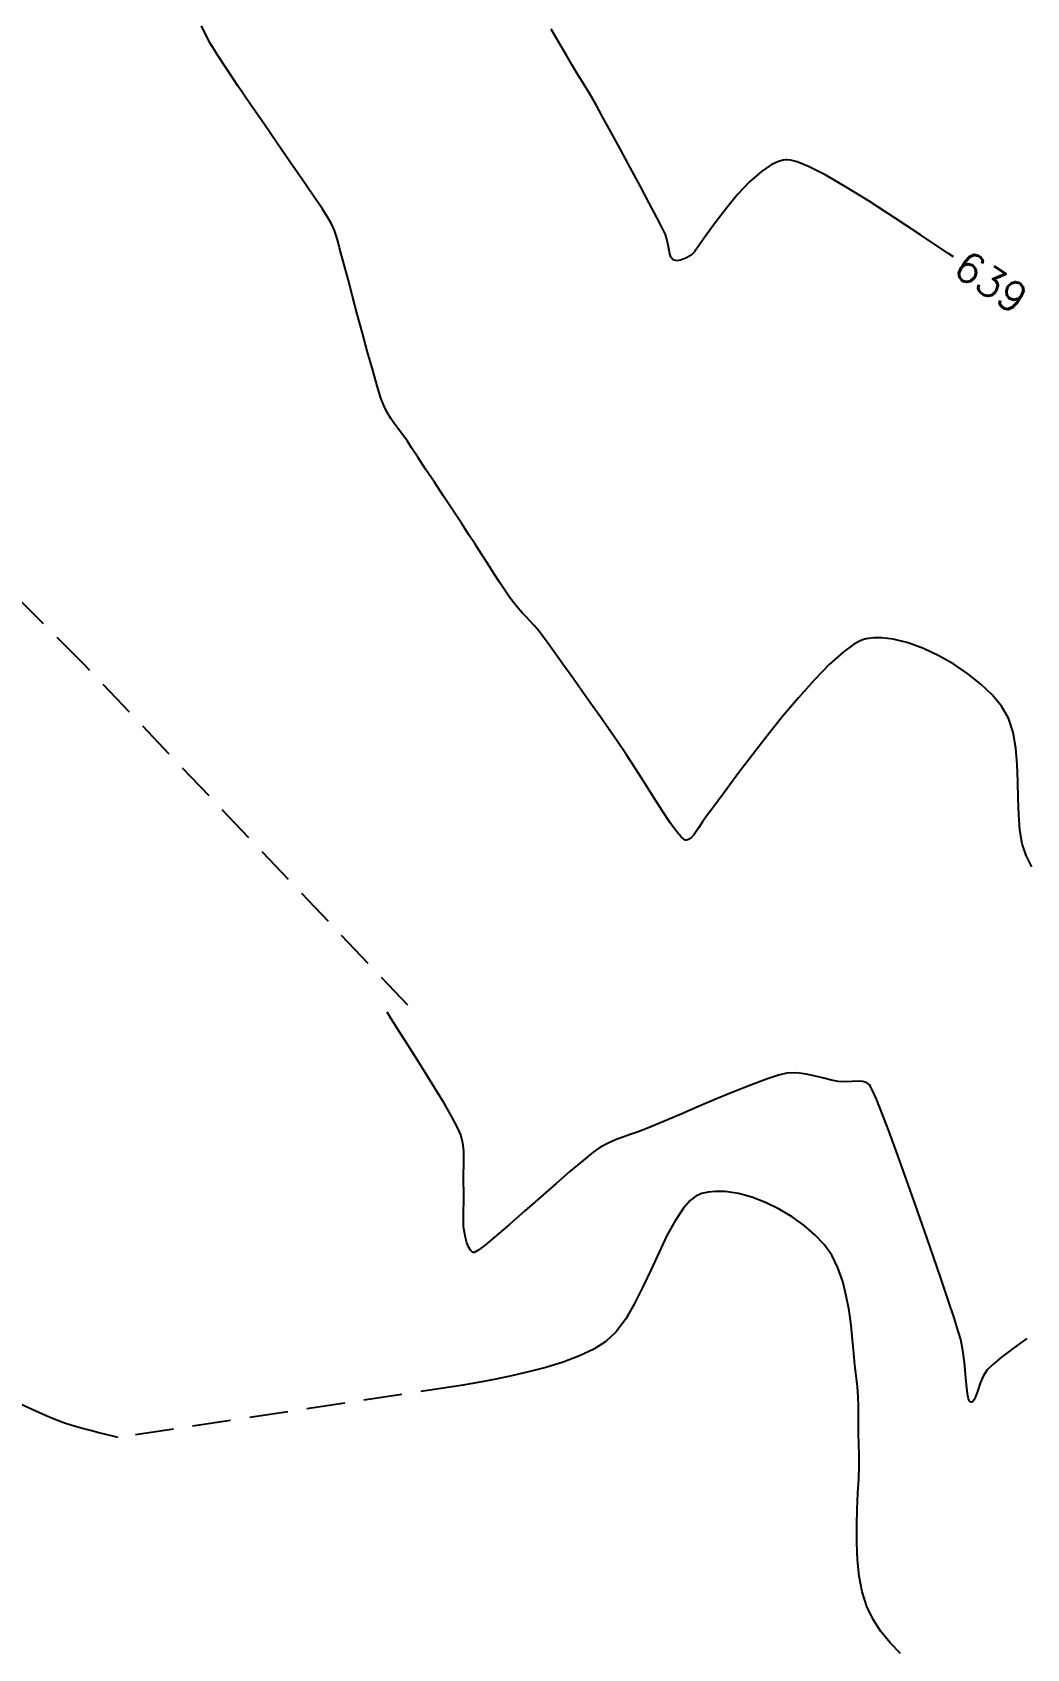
# Model space of a CAD drawing. Header units: feet. Extents: x 26064 to 27719, y 16802 to 28989.
# Drawn here: x 26744.6 to 26825.4, y 16977 to 17108.3 of the extents above; entities that cross this region are included whole.
import ezdxf

# ---------------------------------------------------------------- set-up
doc = ezdxf.new("R2010")
doc.units = ezdxf.units.FT
doc.header["$LTSCALE"] = 50
doc.header["$MEASUREMENT"] = 0
doc.linetypes.add('HIDDEN', pattern=[0.375, 0.25, -0.125])
doc.linetypes.add('HIDN25', pattern=[0.0938, 0.0625, -0.0313])
doc.layers.add('CONT-MJR', color=160, linetype='HIDDEN')
doc.layers.add('CONT-MNR', color=55, linetype='HIDN25')
doc.styles.add('l60', font='simplex', dxfattribs={"height": 2.4})

msp = doc.modelspace()

# ---------------------------------------------------------------- linework, layer by layer
at = {"layer": 'CONT-MJR', "color": 7}
for p, q in [((26758.71354, 17107.98988, 640), (26758.35993, 17108.78036, 640)), ((26759.05517, 17107.36814, 640), (26758.71354, 17107.98988, 640)), ((26759.63136, 17106.44041, 640), (26759.05517, 17107.36814, 640)), ((26760.39828, 17105.26494, 640), (26759.63136, 17106.44041, 640)), ((26761.3121, 17103.89998, 640), (26760.39828, 17105.26494, 640)), ((26762.32897, 17102.40378, 640), (26761.3121, 17103.89998, 640)), ((26763.40506, 17100.83459, 640), (26762.32897, 17102.40378, 640)), ((26764.49654, 17099.25067, 640), (26763.40506, 17100.83459, 640)), ((26765.55956, 17097.71027, 640), (26764.49654, 17099.25067, 640)), ((26766.55028, 17096.27165, 640), (26765.55956, 17097.71027, 640)), ((26767.42488, 17094.99304, 640), (26766.55028, 17096.27165, 640)), ((26768.13952, 17093.93271, 640), (26767.42488, 17094.99304, 640)), ((26768.65035, 17093.14891, 640), (26768.13952, 17093.93271, 640)), ((26768.91354, 17092.69988, 640), (26768.65035, 17093.14891, 640)), ((26769.14587, 17092.16483, 640), (26768.91354, 17092.69988, 640)), ((26769.31747, 17091.67768, 640), (26769.14587, 17092.16483, 640)), ((26769.45118, 17091.21103, 640), (26769.31747, 17091.67768, 640)), ((26769.56986, 17090.73745, 640), (26769.45118, 17091.21103, 640)), ((26769.69637, 17090.22954, 640), (26769.56986, 17090.73745, 640)), ((26769.85354, 17089.65988, 640), (26769.69637, 17090.22954, 640)), ((26770.01803, 17089.06951, 640), (26769.85354, 17089.65988, 640)), ((26770.28012, 17088.094, 640), (26770.01803, 17089.06951, 640)), ((26770.617, 17086.82941, 640), (26770.28012, 17088.094, 640)), ((26771.00588, 17085.37175, 640), (26770.617, 17086.82941, 640)), ((26771.42393, 17083.81709, 640), (26771.00588, 17085.37175, 640)), ((26771.84835, 17082.26145, 640), (26771.42393, 17083.81709, 640)), ((26772.25633, 17080.80087, 640), (26771.84835, 17082.26145, 640)), ((26772.62506, 17079.53139, 640), (26772.25633, 17080.80087, 640)), ((26772.93174, 17078.54905, 640), (26772.62506, 17079.53139, 640)), ((26773.15354, 17077.94988, 640), (26772.93174, 17078.54905, 640)), ((26773.44132, 17077.38042, 640), (26773.15354, 17077.94988, 640)), ((26773.73539, 17076.89752, 640), (26773.44132, 17077.38042, 640)), ((26774.04071, 17076.46161, 640), (26773.73539, 17076.89752, 640)), ((26774.36221, 17076.03308, 640), (26774.04071, 17076.46161, 640)), ((26774.70484, 17075.57237, 640), (26774.36221, 17076.03308, 640)), ((26775.07354, 17075.03988, 640), (26774.70484, 17075.57237, 640)), ((26775.42267, 17074.51008, 640), (26775.07354, 17075.03988, 640)), ((26775.93186, 17073.73714, 640), (26775.42267, 17074.51008, 640)), ((26776.56059, 17072.78261, 640), (26775.93186, 17073.73714, 640)), ((26777.26831, 17071.70808, 640), (26776.56059, 17072.78261, 640)), ((26778.01451, 17070.57509, 640), (26777.26831, 17071.70808, 640)), ((26778.75866, 17069.44521, 640), (26778.01451, 17070.57509, 640)), ((26779.46024, 17068.38001, 640), (26778.75866, 17069.44521, 640)), ((26780.07871, 17067.44105, 640), (26779.46024, 17068.38001, 640)), ((26780.57354, 17066.68988, 640), (26780.07871, 17067.44105, 640)), ((26781.10541, 17065.87426, 640), (26780.57354, 17066.68988, 640)), ((26781.61875, 17065.07565, 640), (26781.10541, 17065.87426, 640)), ((26782.10831, 17064.31038, 640), (26781.61875, 17065.07565, 640)), ((26782.56884, 17063.59482, 640), (26782.10831, 17064.31038, 640)), ((26782.99506, 17062.94531, 640), (26782.56884, 17063.59482, 640)), ((26783.38171, 17062.37822, 640), (26782.99506, 17062.94531, 640)), ((26783.72354, 17061.90988, 640), (26783.38171, 17062.37822, 640)), ((26784.07853, 17061.47211, 640), (26783.72354, 17061.90988, 640)), ((26784.41047, 17061.10156, 640), (26784.07853, 17061.47211, 640)), ((26784.73165, 17060.76516, 640), (26784.41047, 17061.10156, 640)), ((26785.05436, 17060.42981, 640), (26784.73165, 17060.76516, 640)), ((26785.3909, 17060.06241, 640), (26785.05436, 17060.42981, 640)), ((26785.75354, 17059.62988, 640), (26785.3909, 17060.06241, 640)), ((26786.05927, 17059.2298, 640), (26785.75354, 17059.62988, 640)), ((26786.50443, 17058.62453, 640), (26786.05927, 17059.2298, 640)), ((26787.06458, 17057.84952, 640), (26786.50443, 17058.62453, 640)), ((26787.7153, 17056.94023, 640), (26787.06458, 17057.84952, 640)), ((26810.49479, 17057.91816, 640), (26809.35463, 17056.89485, 640)), ((26811.31905, 17058.52201, 640), (26810.49479, 17057.91816, 640)), ((26811.87326, 17058.82723, 640), (26811.31905, 17058.52201, 640)), ((26812.20772, 17058.95239, 640), (26811.87326, 17058.82723, 640)), ((26812.36354, 17058.98988, 640), (26812.20772, 17058.95239, 640)), ((26812.56354, 17059.02299, 640), (26812.36354, 17058.98988, 640)), ((26812.97824, 17059.06328, 640), (26812.56354, 17059.02299, 640)), ((26813.63308, 17059.0616, 640), (26812.97824, 17059.06328, 640)), ((26814.55648, 17058.95103, 640), (26813.63308, 17059.0616, 640)), ((26815.76805, 17058.655, 640), (26814.55648, 17058.95103, 640)), ((26817.01288, 17058.2047, 640), (26815.76805, 17058.655, 640)), ((26818.25833, 17057.62277, 640), (26817.01288, 17058.2047, 640)), ((26788.43216, 17055.93211, 640), (26787.7153, 17056.94023, 640)), ((26809.35463, 17056.89485, 640), (26808.12779, 17055.63537, 640)), ((26819.47181, 17056.9318, 640), (26818.25833, 17057.62277, 640)), ((26820.62068, 17056.15441, 640), (26819.47181, 17056.9318, 640)), ((26789.19073, 17054.86061, 640), (26788.43216, 17055.93211, 640)), ((26808.12779, 17055.63537, 640), (26806.85212, 17054.2063, 640)), ((26821.67234, 17055.31322, 640), (26820.62068, 17056.15441, 640)), ((26822.59416, 17054.43084, 640), (26821.67234, 17055.31322, 640)), ((26789.96658, 17053.76118, 640), (26789.19073, 17054.86061, 640)), ((26806.85212, 17054.2063, 640), (26805.5655, 17052.67424, 640)), ((26823.35354, 17053.52988, 640), (26822.59416, 17054.43084, 640)), ((26790.73529, 17052.66929, 640), (26789.96658, 17053.76118, 640)), ((26791.47242, 17051.62037, 640), (26790.73529, 17052.66929, 640)), ((26805.5655, 17052.67424, 640), (26804.30579, 17051.10579, 640)), ((26823.91397, 17052.53565, 640), (26823.35354, 17053.52988, 640)), ((26792.15354, 17050.64988, 640), (26791.47242, 17051.62037, 640)), ((26824.2874, 17051.38525, 640), (26823.91397, 17052.53565, 640)), ((26824.51393, 17050.11902, 640), (26824.2874, 17051.38525, 640)), ((26792.88792, 17049.56917, 640), (26792.15354, 17050.64988, 640)), ((26804.30579, 17051.10579, 640), (26803.11087, 17049.56753, 640)), ((26824.63364, 17048.77728, 640), (26824.51393, 17050.11902, 640)), ((26793.64323, 17048.40712, 640), (26792.88792, 17049.56917, 640)), ((26803.11087, 17049.56753, 640), (26802.01861, 17048.12606, 640)), ((26824.68661, 17047.40038, 640), (26824.63364, 17048.77728, 640)), ((26794.39765, 17047.21903, 640), (26793.64323, 17048.40712, 640)), ((26802.01861, 17048.12606, 640), (26801.06688, 17046.84797, 640)), ((26824.71294, 17046.02863, 640), (26824.68661, 17047.40038, 640)), ((26795.12936, 17046.06018, 640), (26794.39765, 17047.21903, 640)), ((26795.81654, 17044.98588, 640), (26795.12936, 17046.06018, 640)), ((26801.06688, 17046.84797, 640), (26800.29354, 17045.79984, 640)), ((26824.75271, 17044.70238, 640), (26824.71294, 17046.02863, 640)), ((26796.43736, 17044.0514, 640), (26795.81654, 17044.98588, 640)), ((26799.73647, 17045.04829, 640), (26799.43354, 17044.65988, 640)), ((26800.29354, 17045.79984, 640), (26799.73647, 17045.04829, 640)), ((26796.97002, 17043.31205, 640), (26796.43736, 17044.0514, 640)), ((26798.70003, 17043.5929, 640), (26798.37793, 17043.10502, 640)), ((26799.0426, 17044.13914, 640), (26798.70003, 17043.5929, 640)), ((26799.43354, 17044.65988, 640), (26799.0426, 17044.13914, 640)), ((26824.84601, 17043.46195, 640), (26824.75271, 17044.70238, 640)), ((26825.03293, 17042.34767, 640), (26824.84601, 17043.46195, 640)), ((26797.318, 17042.89821, 640), (26796.97002, 17043.31205, 640)), ((26797.52607, 17042.71004, 640), (26797.318, 17042.89821, 640)), ((26797.63696, 17042.64942, 640), (26797.52607, 17042.71004, 640)), ((26797.68354, 17042.63988, 640), (26797.63696, 17042.64942, 640)), ((26797.76068, 17042.64167, 640), (26797.68354, 17042.63988, 640)), ((26797.90826, 17042.67976, 640), (26797.76068, 17042.64167, 640)), ((26798.11624, 17042.81312, 640), (26797.90826, 17042.67976, 640)), ((26798.37793, 17043.10502, 640), (26798.11624, 17042.81312, 640)), ((26825.35354, 17041.39988, 640), (26825.03293, 17042.34767, 640)), ((26825.80098, 17040.47389, 640), (26825.35354, 17041.39988, 640))]:
    msp.add_line(p, q, dxfattribs=at)
at = {"layer": 'CONT-MNR', "color": 7, "extrusion": (0.864184, 0.503176, 0)}
msp.add_line((26787.44169, 17107.35001, 639), (26786.77, 17108.50361, 639), dxfattribs=at)
at = {"layer": 'CONT-MNR', "color": 7, "extrusion": (0.862914, 0.50535, 0)}
msp.add_line((26788.02401, 17106.35567, 639), (26787.44169, 17107.35001, 639), dxfattribs=at)
at = {"layer": 'CONT-MNR', "color": 7, "extrusion": (0.862154, 0.506647, 0)}
msp.add_line((26788.47202, 17105.59331, 639), (26788.02401, 17106.35567, 639), dxfattribs=at)
at = {"layer": 'CONT-MNR', "color": 7, "extrusion": (0.862317, 0.506368, 0)}
msp.add_line((26788.74074, 17105.13569, 639), (26788.47202, 17105.59331, 639), dxfattribs=at)
at = {"layer": 'CONT-MNR', "color": 7, "extrusion": (0.858488, 0.512833, 0)}
msp.add_line((26789.04574, 17104.6251, 639), (26788.74074, 17105.13569, 639), dxfattribs=at)
at = {"layer": 'CONT-MNR', "color": 7, "extrusion": (0.84986, 0.527009, 0)}
msp.add_line((26789.31832, 17104.18554, 639), (26789.04574, 17104.6251, 639), dxfattribs=at)
at = {"layer": 'CONT-MNR', "color": 7, "extrusion": (0.847168, 0.531325, 0)}
msp.add_line((26789.5794, 17103.76927, 639), (26789.31832, 17104.18554, 639), dxfattribs=at)
at = {"layer": 'CONT-MNR', "color": 7, "extrusion": (0.852269, 0.523104, 0)}
msp.add_line((26789.8499, 17103.32856, 639), (26789.5794, 17103.76927, 639), dxfattribs=at)
at = {"layer": 'CONT-MNR', "color": 7, "extrusion": (0.862557, 0.50596, 0)}
msp.add_line((26790.15074, 17102.81569, 639), (26789.8499, 17103.32856, 639), dxfattribs=at)
at = {"layer": 'CONT-MNR', "color": 7, "extrusion": (0.873422, 0.486965, 0)}
msp.add_line((26790.43752, 17102.30131, 639), (26790.15074, 17102.81569, 639), dxfattribs=at)
at = {"layer": 'CONT-MNR', "color": 7, "extrusion": (0.876452, 0.48149, 0)}
msp.add_line((26790.93821, 17101.38992, 639), (26790.43752, 17102.30131, 639), dxfattribs=at)
at = {"layer": 'CONT-MNR', "color": 7}
for p, q in [((26791.59776, 17100.18185, 639), (26790.93821, 17101.38992, 639)), ((26793.17337, 17097.27696, 639), (26792.36116, 17098.77742, 639)), ((26804.64191, 17097.48561, 639), (26803.85366, 17096.96243, 639)), ((26805.60368, 17097.86338, 639), (26805.22361, 17097.7536, 639)), ((26805.91464, 17097.90357, 639), (26805.79074, 17097.89569, 639)), ((26802.86737, 17096.09967, 639), (26801.90509, 17095.07981, 639)), ((26803.85366, 17096.96243, 639), (26802.86737, 17096.09967, 639)), ((26795.35264, 17093.20268, 639), (26794.72414, 17094.38926, 639)), ((26814.62506, 17093.22229, 639), (26812.59644, 17094.53094, 639)), ((26796.19682, 17091.34332, 639), (26796.04074, 17091.84569, 639)), ((26796.29566, 17090.83004, 639), (26796.19682, 17091.34332, 639)), ((26798.8336, 17091.03443, 639), (26798.39453, 17090.43286, 639)), ((26748.82297, 17056.89486, 641), (26715.86493, 17089.82475, 641)), ((26796.49041, 17089.98714, 639), (26796.37945, 17090.35995, 639)), ((26796.67074, 17089.76569, 639), (26796.49041, 17089.98714, 639)), ((26797.35867, 17089.77059, 639), (26796.99015, 17089.69546, 639)), ((26797.75072, 17089.94076, 639), (26797.35867, 17089.77059, 639)), ((26819.44585, 17090.01671, 639), (26818.99174, 17090.32067, 639)), ((26775.11603, 17029.23168, 641), (26748.82297, 17056.89486, 641)), ((26774.94639, 17026.26213, 641), (26774.277, 17027.3128, 641)), ((26775.71043, 17025.05966, 641), (26774.94639, 17026.26213, 641)), ((26806.70756, 17023.72741, 641), (26805.90386, 17023.70797, 641)), ((26803.0243, 17022.7736, 641), (26801.64554, 17022.22349, 641)), ((26808.91852, 17023.29955, 641), (26808.22908, 17023.48132, 641)), ((26809.54151, 17023.13447, 641), (26808.91852, 17023.29955, 641)), ((26810.08386, 17023.02797, 641), (26809.54151, 17023.13447, 641)), ((26810.66154, 17023.0052, 641), (26810.08386, 17023.02797, 641)), ((26811.20078, 17023.04154, 641), (26810.66154, 17023.0052, 641)), ((26811.70118, 17023.06626, 641), (26811.20078, 17023.04154, 641)), ((26812.33573, 17022.9467, 641), (26812.07326, 17023.03015, 641)), ((26812.50275, 17022.85575, 641), (26812.33573, 17022.9467, 641)), ((26812.61594, 17022.76505, 641), (26812.58386, 17022.79797, 641)), ((26812.87215, 17022.29645, 641), (26812.69986, 17022.63663, 641)), ((26813.6733, 17020.36292, 641), (26813.18021, 17021.59234, 641)), ((26798.73704, 17021.00452, 641), (26797.36642, 17020.4154, 641)), ((26779.58071, 17018.03328, 641), (26779.41386, 17018.70797, 641)), ((26794.54386, 17019.20797, 641), (26793.82553, 17018.941, 641)), ((26795.19027, 17019.47726, 641), (26794.54386, 17019.20797, 641)), ((26814.92531, 17017.02131, 641), (26814.26327, 17018.81454, 641)), ((26779.6576, 17017.41656, 641), (26779.58071, 17018.03328, 641)), ((26790.17008, 17017.28899, 641), (26789.34631, 17016.62138, 641)), ((26791.98789, 17018.3097, 641), (26791.37667, 17018.0384, 641)), ((26779.65716, 17016.22274, 641), (26779.67344, 17016.82423, 641)), ((26779.65717, 17014.07202, 641), (26779.64386, 17014.85797, 641)), ((26785.87033, 17013.61725, 641), (26784.60183, 17012.50562, 641)), ((26798.97283, 17013.92564, 642), (26798.81633, 17013.86882, 642)), ((26804.18429, 17013.19966, 642), (26803.07245, 17013.63002, 642)), ((26779.63026, 17011.82739, 641), (26779.63564, 17012.51846, 641)), ((26805.27802, 17012.66218, 642), (26804.18429, 17013.19966, 642)), ((26783.39094, 17011.45062, 641), (26782.30518, 17010.5193, 641)), ((26779.91814, 17009.9456, 641), (26779.80325, 17010.37453, 641)), ((26780.32776, 17009.20511, 641), (26780.20169, 17009.32921, 641)), ((26809.56149, 17008.91748, 642), (26808.94283, 17009.79564, 642)), ((26780.61392, 17009.19001, 641), (26780.50546, 17009.14036, 641)), ((26795.52265, 17009.18037, 642), (26794.87783, 17007.76984, 642)), ((26810.05639, 17007.90733, 642), (26809.56149, 17008.91748, 642)), ((26818.44834, 17006.97527, 641), (26817.79803, 17008.8815, 641)), ((26810.44397, 17006.79912, 642), (26810.05639, 17007.90733, 642)), ((26810.96292, 17004.42421, 642), (26810.74067, 17005.62677, 642)), ((26811.24983, 17002.06416, 642), (26811.12716, 17003.22537, 642)), ((26819.83944, 17002.75098, 641), (26819.49385, 17003.83593, 641)), ((26820.03386, 17002.08797, 641), (26819.83944, 17002.75098, 641)), ((26791.21283, 17001.91564, 642), (26790.22835, 17001.29611, 642)), ((26820.43273, 16999.26175, 641), (26820.34381, 17000.21514, 641)), ((26823.362, 17000.63212, 641), (26822.62364, 17000.02937, 641)), ((26782.25775, 16998.86125, 642), (26781.13102, 16998.65057, 642)), ((26783.53956, 16999.12437, 642), (26782.25775, 16998.86125, 642)), ((26811.53283, 16999.14564, 642), (26811.43623, 16999.99037, 642)), ((26811.63985, 16998.243, 642), (26811.53283, 16999.14564, 642)), ((26779.26584, 16998.31316, 642), (26751.54297, 16994.11741, 642)), ((26779.5766, 16998.37852, 642), (26779.26584, 16998.31316, 642)), ((26820.58898, 16997.67308, 641), (26820.50708, 16998.39092, 641)), ((26821.62465, 16998.52356, 641), (26821.42553, 16997.93881, 641)), ((26744.65598, 16996.36351, 642), (26743.35064, 16996.97008, 642)), ((26745.73869, 16995.87761, 642), (26744.65598, 16996.36351, 642)), ((26820.826, 16996.99122, 641), (26820.75842, 16997.05916, 641)), ((26821.10783, 16997.14024, 641), (26820.99274, 16997.01077, 641)), ((26747.29179, 16995.2654, 642), (26746.50784, 16995.55463, 642)), ((26748.00163, 16995.03513, 642), (26747.29179, 16995.2654, 642)), ((26748.66889, 16994.84523, 642), (26748.00163, 16995.03513, 642)), ((26749.32512, 16994.6771, 642), (26748.66889, 16994.84523, 642)), ((26750.00185, 16994.51215, 642), (26749.32512, 16994.6771, 642)), ((26751.04376, 16994.25115, 642), (26750.57919, 16994.36998, 642)), ((26811.74423, 16993.59972, 642), (26811.73684, 16994.42572, 642)), ((26811.77283, 16992.68564, 642), (26811.74423, 16993.59972, 642)), ((26811.77941, 16991.81424, 642), (26811.77283, 16992.68564, 642)), ((26811.63009, 16988.30985, 642), (26811.68768, 16989.59178, 642)), ((26811.65469, 16984.19596, 642), (26811.59324, 16985.57738, 642))]:
    msp.add_line(p, q, dxfattribs=at)
at = {"layer": 'CONT-MNR', "color": 7, "extrusion": (0.878593, 0.477572, 0)}
msp.add_line((26792.36116, 17098.77742, 639), (26791.59776, 17100.18185, 639), dxfattribs=at)
at = {"layer": 'CONT-MNR', "color": 7, "extrusion": (0.880378, 0.474273, 0)}
msp.add_line((26793.97938, 17095.7808, 639), (26793.17337, 17097.27696, 639), dxfattribs=at)
at = {"layer": 'CONT-MNR', "color": 7, "extrusion": (0.418419, -0.908254, 0)}
msp.add_line((26805.22361, 17097.7536, 639), (26804.64191, 17097.48561, 639), dxfattribs=at)
at = {"layer": 'CONT-MNR', "color": 7, "extrusion": (0.170185, -0.985412, 0)}
msp.add_line((26805.79074, 17097.89569, 639), (26805.60368, 17097.86338, 639), dxfattribs=at)
at = {"layer": 'CONT-MNR', "color": 7, "extrusion": (-0.093791, -0.995592, 0)}
msp.add_line((26806.2074, 17097.87599, 639), (26805.91464, 17097.90357, 639), dxfattribs=at)
at = {"layer": 'CONT-MNR', "color": 7, "extrusion": (-0.255726, -0.966749, 0)}
msp.add_line((26806.75356, 17097.73152, 639), (26806.2074, 17097.87599, 639), dxfattribs=at)
at = {"layer": 'CONT-MNR', "color": 7, "extrusion": (-0.375887, -0.926666, 0)}
msp.add_line((26807.66653, 17097.36119, 639), (26806.75356, 17097.73152, 639), dxfattribs=at)
at = {"layer": 'CONT-MNR', "color": 7, "extrusion": (-0.45426, -0.890869, 0)}
msp.add_line((26809.07242, 17096.64432, 639), (26807.66653, 17097.36119, 639), dxfattribs=at)
at = {"layer": 'CONT-MNR', "color": 7, "extrusion": (0.500268, 0.865871, 0)}
msp.add_line((26810.73064, 17095.68626, 639), (26809.07242, 17096.64432, 639), dxfattribs=at)
at = {"layer": 'CONT-MNR', "color": 7, "extrusion": (0.881664, 0.471877, 0)}
msp.add_line((26794.72414, 17094.38926, 639), (26793.97938, 17095.7808, 639), dxfattribs=at)
at = {"layer": 'CONT-MNR', "color": 7, "extrusion": (0.769091, -0.639139, 0)}
msp.add_line((26801.90509, 17095.07981, 639), (26800.99369, 17093.9831, 639), dxfattribs=at)
at = {"layer": 'CONT-MNR', "color": 7, "extrusion": (-0.526454, -0.850204, 0)}
msp.add_line((26812.59644, 17094.53094, 639), (26810.73064, 17095.68626, 639), dxfattribs=at)
at = {"layer": 'CONT-MNR', "color": 7, "extrusion": (0.795206, -0.606339, 0)}
msp.add_line((26800.99369, 17093.9831, 639), (26800.16006, 17092.8898, 639), dxfattribs=at)
at = {"layer": 'CONT-MNR', "color": 7, "extrusion": (0.887657, 0.460505, 0)}
msp.add_line((26795.80985, 17092.32138, 639), (26795.35264, 17093.20268, 639), dxfattribs=at)
at = {"layer": 'CONT-MNR', "color": 7, "extrusion": (0.89963, 0.436654, 0)}
msp.add_line((26796.04074, 17091.84569, 639), (26795.80985, 17092.32138, 639), dxfattribs=at)
at = {"layer": 'CONT-MNR', "color": 7, "extrusion": (0.810753, -0.585388, 0)}
msp.add_line((26800.16006, 17092.8898, 639), (26799.43107, 17091.88016, 639), dxfattribs=at)
at = {"layer": 'CONT-MNR', "color": 7, "extrusion": (-0.551181, -0.834386, 0)}
msp.add_line((26816.77174, 17091.80422, 639), (26814.62506, 17093.22229, 639), dxfattribs=at)
at = {"layer": 'CONT-MNR', "color": 7, "extrusion": (0.984481, 0.175492, 0)}
msp.add_line((26796.37945, 17090.35995, 639), (26796.29566, 17090.83004, 639), dxfattribs=at)
at = {"layer": 'CONT-MNR', "color": 7, "extrusion": (0.816749, -0.576994, 0)}
msp.add_line((26799.43107, 17091.88016, 639), (26798.8336, 17091.03443, 639), dxfattribs=at)
at = {"layer": 'CONT-MNR', "color": 7, "extrusion": (0.55562, 0.831436, 0)}
msp.add_line((26818.99174, 17090.32067, 639), (26816.77174, 17091.80422, 639), dxfattribs=at)
at = {"layer": 'CONT-MNR', "color": 7, "extrusion": (0.214737, 0.976672, 0)}
msp.add_line((26796.99015, 17089.69546, 639), (26796.67074, 17089.76569, 639), dxfattribs=at)
at = {"layer": 'CONT-MNR', "color": 7, "extrusion": (-0.482632, 0.875824, 0)}
msp.add_line((26798.14074, 17090.15569, 639), (26797.75072, 17089.94076, 639), dxfattribs=at)
at = {"layer": 'CONT-MNR', "color": 7, "extrusion": (0.737521, -0.675324, 0)}
msp.add_line((26798.39453, 17090.43286, 639), (26798.14074, 17090.15569, 639), dxfattribs=at)
at = {"layer": 'CONT-MNR', "color": 7, "extrusion": (0.851466, 0.524411, 0)}
msp.add_line((26773.75347, 17028.13932, 641), (26773.42703, 17028.66935, 641), dxfattribs=at)
at = {"layer": 'CONT-MNR', "color": 7, "extrusion": (0.84479, 0.535099, 0)}
msp.add_line((26774.277, 17027.3128, 641), (26773.75347, 17028.13932, 641), dxfattribs=at)
at = {"layer": 'CONT-MNR', "color": 7, "extrusion": (0.846139, 0.532961, 0)}
msp.add_line((26776.51789, 17023.77772, 641), (26775.71043, 17025.05966, 641), dxfattribs=at)
at = {"layer": 'CONT-MNR', "color": 7, "extrusion": (0.849771, 0.527152, 0)}
msp.add_line((26777.31755, 17022.48865, 641), (26776.51789, 17023.77772, 641), dxfattribs=at)
at = {"layer": 'CONT-MNR', "color": 7, "extrusion": (-0.11404, -0.993476, 0)}
msp.add_line((26807.48736, 17023.6379, 641), (26806.70756, 17023.72741, 641), dxfattribs=at)
at = {"layer": 'CONT-MNR', "color": 7, "extrusion": (0.855531, 0.517752, 0)}
msp.add_line((26778.0582, 17021.2648, 641), (26777.31755, 17022.48865, 641), dxfattribs=at)
at = {"layer": 'CONT-MNR', "color": 7, "extrusion": (-0.350441, 0.936585, 0)}
msp.add_line((26804.24665, 17023.23096, 641), (26803.0243, 17022.7736, 641), dxfattribs=at)
at = {"layer": 'CONT-MNR', "color": 7, "extrusion": (0.312722, -0.949845, 0)}
msp.add_line((26805.23302, 17023.55571, 641), (26804.24665, 17023.23096, 641), dxfattribs=at)
at = {"layer": 'CONT-MNR', "color": 7, "extrusion": (0.221342, -0.975196, 0)}
msp.add_line((26805.90386, 17023.70797, 641), (26805.23302, 17023.55571, 641), dxfattribs=at)
at = {"layer": 'CONT-MNR', "color": 7, "extrusion": (0.206557, 0.978435, 0)}
msp.add_line((26808.22908, 17023.48132, 641), (26807.48736, 17023.6379, 641), dxfattribs=at)
at = {"layer": 'CONT-MNR', "color": 7, "extrusion": (-0.096593, -0.995324, 0)}
msp.add_line((26812.07326, 17023.03015, 641), (26811.70118, 17023.06626, 641), dxfattribs=at)
at = {"layer": 'CONT-MNR', "color": 7, "extrusion": (-0.580132, -0.814523, 0)}
msp.add_line((26812.58386, 17022.79797, 641), (26812.50275, 17022.85575, 641), dxfattribs=at)
at = {"layer": 'CONT-MNR', "color": 7, "extrusion": (0.837132, 0.547001, 0)}
msp.add_line((26812.69986, 17022.63663, 641), (26812.61594, 17022.76505, 641), dxfattribs=at)
at = {"layer": 'CONT-MNR', "color": 7, "extrusion": (0.864904, 0.501937, 0)}
msp.add_line((26778.68862, 17020.17851, 641), (26778.0582, 17021.2648, 641), dxfattribs=at)
at = {"layer": 'CONT-MNR', "color": 7, "extrusion": (-0.390339, 0.920671, 0)}
msp.add_line((26800.18993, 17021.6205, 641), (26798.73704, 17021.00452, 641), dxfattribs=at)
at = {"layer": 'CONT-MNR', "color": 7, "extrusion": (0.382711, -0.923868, 0)}
msp.add_line((26801.64554, 17022.22349, 641), (26800.18993, 17021.6205, 641), dxfattribs=at)
at = {"layer": 'CONT-MNR', "color": 7, "extrusion": (0.916152, 0.400831, 0)}
msp.add_line((26813.18021, 17021.59234, 641), (26812.87215, 17022.29645, 641), dxfattribs=at)
at = {"layer": 'CONT-MNR', "color": 7, "extrusion": (0.881704, 0.471803, 0)}
msp.add_line((26779.15758, 17019.30212, 641), (26778.68862, 17020.17851, 641), dxfattribs=at)
at = {"layer": 'CONT-MNR', "color": 7, "extrusion": (0.394864, -0.91874, 0)}
msp.add_line((26796.15765, 17019.89302, 641), (26795.19027, 17019.47726, 641), dxfattribs=at)
at = {"layer": 'CONT-MNR', "color": 7, "extrusion": (0.396696, -0.91795, 0)}
msp.add_line((26797.36642, 17020.4154, 641), (26796.15765, 17019.89302, 641), dxfattribs=at)
at = {"layer": 'CONT-MNR', "color": 7, "extrusion": (0.934466, 0.356054, 0)}
msp.add_line((26814.26327, 17018.81454, 641), (26813.6733, 17020.36292, 641), dxfattribs=at)
at = {"layer": 'CONT-MNR', "color": 7, "extrusion": (0.91822, 0.396071, 0)}
msp.add_line((26779.41386, 17018.70797, 641), (26779.15758, 17019.30212, 641), dxfattribs=at)
at = {"layer": 'CONT-MNR', "color": 7, "extrusion": (-0.345218, 0.938523, 0)}
msp.add_line((26792.57889, 17018.52709, 641), (26791.98789, 17018.3097, 641), dxfattribs=at)
at = {"layer": 'CONT-MNR', "color": 7, "extrusion": (0.313379, -0.949628, 0)}
msp.add_line((26793.18098, 17018.72578, 641), (26792.57889, 17018.52709, 641), dxfattribs=at)
at = {"layer": 'CONT-MNR', "color": 7, "extrusion": (0.316723, -0.948518, 0)}
msp.add_line((26793.82553, 17018.941, 641), (26793.18098, 17018.72578, 641), dxfattribs=at)
at = {"layer": 'CONT-MNR', "color": 7, "extrusion": (0.999642, 0.026746, 0)}
msp.add_line((26779.67344, 17016.82423, 641), (26779.6576, 17017.41656, 641), dxfattribs=at)
at = {"layer": 'CONT-MNR', "color": 7, "extrusion": (-0.581792, 0.813337, 0)}
msp.add_line((26790.71386, 17017.67797, 641), (26790.17008, 17017.28899, 641), dxfattribs=at)
at = {"layer": 'CONT-MNR', "color": 7, "extrusion": (0.477729, -0.878507, 0)}
msp.add_line((26791.37667, 17018.0384, 641), (26790.71386, 17017.67797, 641), dxfattribs=at)
at = {"layer": 'CONT-MNR', "color": 7, "extrusion": (0.999542, -0.03025, 0)}
msp.add_line((26779.63766, 17015.57851, 641), (26779.65716, 17016.22274, 641), dxfattribs=at)
at = {"layer": 'CONT-MNR', "color": 7, "extrusion": (0.646967, -0.762518, 0)}
msp.add_line((26789.34631, 17016.62138, 641), (26788.31009, 17015.74218, 641), dxfattribs=at)
at = {"layer": 'CONT-MNR', "color": 7, "extrusion": (0.940543, 0.339675, 0)}
msp.add_line((26815.63461, 17015.05729, 641), (26814.92531, 17017.02131, 641), dxfattribs=at)
at = {"layer": 'CONT-MNR', "color": 7, "extrusion": (0.999963, 0.008603, 0)}
msp.add_line((26779.64386, 17014.85797, 641), (26779.63766, 17015.57851, 641), dxfattribs=at)
at = {"layer": 'CONT-MNR', "color": 7, "extrusion": (0.658483, -0.752595, 0)}
msp.add_line((26787.12892, 17014.71845, 641), (26785.87033, 17013.61725, 641), dxfattribs=at)
at = {"layer": 'CONT-MNR', "color": 7, "extrusion": (0.654949, -0.755673, 0)}
msp.add_line((26788.31009, 17015.74218, 641), (26787.12892, 17014.71845, 641), dxfattribs=at)
at = {"layer": 'CONT-MNR', "color": 7, "extrusion": (0.94235, 0.33463, 0)}
msp.add_line((26816.36636, 17012.99659, 641), (26815.63461, 17015.05729, 641), dxfattribs=at)
at = {"layer": 'CONT-MNR', "color": 7, "extrusion": (0.999834, -0.018231, 0)}
msp.add_line((26779.63564, 17012.51846, 641), (26779.64952, 17013.27943, 641), dxfattribs=at)
at = {"layer": 'CONT-MNR', "color": 7, "extrusion": (0.999953, -0.009648, 0)}
msp.add_line((26779.64952, 17013.27943, 641), (26779.65717, 17014.07202, 641), dxfattribs=at)
at = {"layer": 'CONT-MNR', "color": 7, "extrusion": (0.74111, -0.671384, 0)}
msp.add_line((26798.06617, 17013.37003, 642), (26797.49902, 17012.74398, 642), dxfattribs=at)
at = {"layer": 'CONT-MNR', "color": 7, "extrusion": (0.608816, -0.793311, 0)}
msp.add_line((26798.51009, 17013.71071, 642), (26798.06617, 17013.37003, 642), dxfattribs=at)
at = {"layer": 'CONT-MNR', "color": 7, "extrusion": (-0.458761, 0.88856, 0)}
msp.add_line((26798.81633, 17013.86882, 642), (26798.51009, 17013.71071, 642), dxfattribs=at)
at = {"layer": 'CONT-MNR', "color": 7, "extrusion": (0.274639, -0.961547, 0)}
msp.add_line((26799.14851, 17013.97582, 642), (26798.97283, 17013.92564, 642), dxfattribs=at)
at = {"layer": 'CONT-MNR', "color": 7, "extrusion": (0.207956, -0.978138, 0)}
msp.add_line((26799.51273, 17014.05325, 642), (26799.14851, 17013.97582, 642), dxfattribs=at)
at = {"layer": 'CONT-MNR', "color": 7, "extrusion": (0.105388, -0.994431, 0)}
msp.add_line((26800.08801, 17014.11422, 642), (26799.51273, 17014.05325, 642), dxfattribs=at)
at = {"layer": 'CONT-MNR', "color": 7, "extrusion": (-0.019409, -0.999812, 0)}
msp.add_line((26800.90019, 17014.09845, 642), (26800.08801, 17014.11422, 642), dxfattribs=at)
at = {"layer": 'CONT-MNR', "color": 7, "extrusion": (-0.150705, -0.988579, 0)}
msp.add_line((26801.96893, 17013.93553, 642), (26800.90019, 17014.09845, 642), dxfattribs=at)
at = {"layer": 'CONT-MNR', "color": 7, "extrusion": (-0.266812, -0.963749, 0)}
msp.add_line((26803.07245, 17013.63002, 642), (26801.96893, 17013.93553, 642), dxfattribs=at)
at = {"layer": 'CONT-MNR', "color": 7, "extrusion": (-0.656907, 0.753972, 0)}
msp.add_line((26784.60183, 17012.50562, 641), (26783.39094, 17011.45062, 641), dxfattribs=at)
at = {"layer": 'CONT-MNR', "color": 7, "extrusion": (0.831022, -0.556239, 0)}
msp.add_line((26797.49902, 17012.74398, 642), (26796.82111, 17011.73118, 642), dxfattribs=at)
at = {"layer": 'CONT-MNR', "color": 7, "extrusion": (-0.512915, -0.858439, 0)}
msp.add_line((26806.32719, 17012.03531, 642), (26805.27802, 17012.66218, 642), dxfattribs=at)
at = {"layer": 'CONT-MNR', "color": 7, "extrusion": (0.581158, 0.813791, 0)}
msp.add_line((26807.30534, 17011.33678, 642), (26806.32719, 17012.03531, 642), dxfattribs=at)
at = {"layer": 'CONT-MNR', "color": 7, "extrusion": (0.943822, 0.330454, 0)}
msp.add_line((26817.09578, 17010.9133, 641), (26816.36636, 17012.99659, 641), dxfattribs=at)
at = {"layer": 'CONT-MNR', "color": 7, "extrusion": (0.999532, 0.030578, 0)}
msp.add_line((26779.64809, 17011.24447, 641), (26779.63026, 17011.82739, 641), dxfattribs=at)
at = {"layer": 'CONT-MNR', "color": 7, "extrusion": (0.991937, 0.126736, 0)}
msp.add_line((26779.70386, 17010.80797, 641), (26779.64809, 17011.24447, 641), dxfattribs=at)
at = {"layer": 'CONT-MNR', "color": 7, "extrusion": (0.974704, 0.2235, 0)}
msp.add_line((26779.80325, 17010.37453, 641), (26779.70386, 17010.80797, 641), dxfattribs=at)
at = {"layer": 'CONT-MNR', "color": 7, "extrusion": (0.879349, -0.476177, 0)}
msp.add_line((26796.82111, 17011.73118, 642), (26796.16636, 17010.52207, 642), dxfattribs=at)
at = {"layer": 'CONT-MNR', "color": 7, "extrusion": (-0.649589, -0.760286, 0)}
msp.add_line((26808.18604, 17010.58431, 642), (26807.30534, 17011.33678, 642), dxfattribs=at)
at = {"layer": 'CONT-MNR', "color": 7, "extrusion": (0.721539, 0.692374, 0)}
msp.add_line((26808.94283, 17009.79564, 642), (26808.18604, 17010.58431, 642), dxfattribs=at)
at = {"layer": 'CONT-MNR', "color": 7, "extrusion": (0.945138, 0.326671, 0)}
msp.add_line((26817.79803, 17008.8815, 641), (26817.09578, 17010.9133, 641), dxfattribs=at)
at = {"layer": 'CONT-MNR', "color": 7, "extrusion": (0.936335, 0.351107, 0)}
msp.add_line((26780.06034, 17009.56639, 641), (26779.91814, 17009.9456, 641), dxfattribs=at)
at = {"layer": 'CONT-MNR', "color": 7, "extrusion": (0.859028, 0.511928, 0)}
msp.add_line((26780.20169, 17009.32921, 641), (26780.06034, 17009.56639, 641), dxfattribs=at)
at = {"layer": 'CONT-MNR', "color": 7, "extrusion": (-0.554999, 0.831851, 0)}
msp.add_line((26780.88166, 17009.36864, 641), (26780.61392, 17009.19001, 641), dxfattribs=at)
at = {"layer": 'CONT-MNR', "color": 7, "extrusion": (-0.611647, 0.79113, 0)}
msp.add_line((26781.41207, 17009.77872, 641), (26780.88166, 17009.36864, 641), dxfattribs=at)
at = {"layer": 'CONT-MNR', "color": 7, "extrusion": (-0.638312, 0.769777, 0)}
msp.add_line((26782.30518, 17010.5193, 641), (26781.41207, 17009.77872, 641), dxfattribs=at)
at = {"layer": 'CONT-MNR', "color": 7, "extrusion": (0.9016, -0.43257, 0)}
msp.add_line((26796.16636, 17010.52207, 642), (26795.52265, 17009.18037, 642), dxfattribs=at)
at = {"layer": 'CONT-MNR', "color": 7, "extrusion": (0.477858, 0.878437, 0)}
msp.add_line((26780.42278, 17009.15342, 641), (26780.32776, 17009.20511, 641), dxfattribs=at)
at = {"layer": 'CONT-MNR', "color": 7, "extrusion": (-0.289445, -0.957195, 0)}
msp.add_line((26780.47386, 17009.13797, 641), (26780.42278, 17009.15342, 641), dxfattribs=at)
at = {"layer": 'CONT-MNR', "color": 7, "extrusion": (0.075256, -0.997164, 0)}
msp.add_line((26780.50546, 17009.14036, 641), (26780.47386, 17009.13797, 641), dxfattribs=at)
at = {"layer": 'CONT-MNR', "color": 7, "extrusion": (0.906816, -0.421526, 0)}
msp.add_line((26794.87783, 17007.76984, 642), (26794.21979, 17006.35422, 642), dxfattribs=at)
at = {"layer": 'CONT-MNR', "color": 7, "extrusion": (0.969436, 0.245344, 0)}
msp.add_line((26810.74067, 17005.62677, 642), (26810.44397, 17006.79912, 642), dxfattribs=at)
at = {"layer": 'CONT-MNR', "color": 7, "extrusion": (0.947899, 0.31857, 0)}
msp.add_line((26819.02187, 17005.26872, 641), (26818.44834, 17006.97527, 641), dxfattribs=at)
at = {"layer": 'CONT-MNR', "color": 7, "extrusion": (0.893132, -0.449795, 0)}
msp.add_line((26794.21979, 17006.35422, 642), (26793.5364, 17004.99725, 642), dxfattribs=at)
at = {"layer": 'CONT-MNR', "color": 7, "extrusion": (0.863566, -0.504236, 0)}
msp.add_line((26793.5364, 17004.99725, 642), (26792.81553, 17003.76267, 642), dxfattribs=at)
at = {"layer": 'CONT-MNR', "color": 7, "extrusion": (0.990745, 0.135733, 0)}
msp.add_line((26811.12716, 17003.22537, 642), (26810.96292, 17004.42421, 642), dxfattribs=at)
at = {"layer": 'CONT-MNR', "color": 7, "extrusion": (0.949796, 0.312869, 0)}
msp.add_line((26819.49385, 17003.83593, 641), (26819.02187, 17005.26872, 641), dxfattribs=at)
at = {"layer": 'CONT-MNR', "color": 7, "extrusion": (0.692372, -0.721541, 0)}
msp.add_line((26792.04504, 17002.71422, 642), (26791.21283, 17001.91564, 642), dxfattribs=at)
at = {"layer": 'CONT-MNR', "color": 7, "extrusion": (0.805812, -0.592172, 0)}
msp.add_line((26792.81553, 17003.76267, 642), (26792.04504, 17002.71422, 642), dxfattribs=at)
at = {"layer": 'CONT-MNR', "color": 7, "extrusion": (0.996017, 0.089162, 0)}
msp.add_line((26811.34738, 17000.97452, 642), (26811.24983, 17002.06416, 642), dxfattribs=at)
at = {"layer": 'CONT-MNR', "color": 7, "extrusion": (0.979972, 0.199134, 0)}
msp.add_line((26820.21823, 17001.18068, 641), (26820.03386, 17002.08797, 641), dxfattribs=at)
at = {"layer": 'CONT-MNR', "color": 7, "extrusion": (-0.598238, 0.801318, 0)}
msp.add_line((26825.39555, 17002.17165, 641), (26824.31671, 17001.36623, 641), dxfattribs=at)
at = {"layer": 'CONT-MNR', "color": 7, "extrusion": (-0.295803, 0.955249, 0)}
msp.add_line((26787.73073, 17000.2482, 642), (26786.33451, 16999.81585, 642), dxfattribs=at)
at = {"layer": 'CONT-MNR', "color": 7, "extrusion": (-0.350323, 0.936629, 0)}
msp.add_line((26789.04817, 17000.74096, 642), (26787.73073, 17000.2482, 642), dxfattribs=at)
at = {"layer": 'CONT-MNR', "color": 7, "extrusion": (-0.42565, 0.904888, 0)}
msp.add_line((26790.22835, 17001.29611, 642), (26789.04817, 17000.74096, 642), dxfattribs=at)
at = {"layer": 'CONT-MNR', "color": 7, "extrusion": (0.995949, 0.089916, 0)}
msp.add_line((26811.43623, 16999.99037, 642), (26811.34738, 17000.97452, 642), dxfattribs=at)
at = {"layer": 'CONT-MNR', "color": 7, "extrusion": (0.991647, 0.128979, 0)}
msp.add_line((26820.34381, 17000.21514, 641), (26820.21823, 17001.18068, 641), dxfattribs=at)
at = {"layer": 'CONT-MNR', "color": 7, "extrusion": (0.60956, -0.79274, 0)}
msp.add_line((26824.31671, 17001.36623, 641), (26823.362, 17000.63212, 641), dxfattribs=at)
at = {"layer": 'CONT-MNR', "color": 7, "extrusion": (0.224484, -0.974478, 0)}
msp.add_line((26784.91796, 16999.4419, 642), (26783.53956, 16999.12437, 642), dxfattribs=at)
at = {"layer": 'CONT-MNR', "color": 7, "extrusion": (0.255242, -0.966877, 0)}
msp.add_line((26786.33451, 16999.81585, 642), (26784.91796, 16999.4419, 642), dxfattribs=at)
at = {"layer": 'CONT-MNR', "color": 7, "extrusion": (0.996375, 0.085071, 0)}
msp.add_line((26820.50708, 16998.39092, 641), (26820.43273, 16999.26175, 641), dxfattribs=at)
at = {"layer": 'CONT-MNR', "color": 7, "extrusion": (0.921131, -0.389253, 0)}
msp.add_line((26821.87225, 16999.10949, 641), (26821.62465, 16998.52356, 641), dxfattribs=at)
at = {"layer": 'CONT-MNR', "color": 7, "extrusion": (0.845144, -0.534539, 0)}
msp.add_line((26822.19386, 16999.61797, 641), (26821.87225, 16999.10949, 641), dxfattribs=at)
at = {"layer": 'CONT-MNR', "color": 7, "extrusion": (-0.691488, 0.722388, 0)}
msp.add_line((26822.62364, 17000.02937, 641), (26822.19386, 16999.61797, 641), dxfattribs=at)
at = {"layer": 'CONT-MNR', "color": 7, "extrusion": (0.171773, -0.985137, 0)}
msp.add_line((26780.21781, 16998.49032, 642), (26779.5766, 16998.37852, 642), dxfattribs=at)
at = {"layer": 'CONT-MNR', "color": 7, "extrusion": (0.172838, -0.98495, 0)}
msp.add_line((26781.13102, 16998.65057, 642), (26780.21781, 16998.49032, 642), dxfattribs=at)
at = {"layer": 'CONT-MNR', "color": 7, "extrusion": (0.997007, 0.077308, 0)}
msp.add_line((26811.70327, 16997.42518, 642), (26811.63985, 16998.243, 642), dxfattribs=at)
at = {"layer": 'CONT-MNR', "color": 7, "extrusion": (0.979458, 0.20165, 0)}
msp.add_line((26820.67479, 16997.25626, 641), (26820.58898, 16997.67308, 641), dxfattribs=at)
at = {"layer": 'CONT-MNR', "color": 7, "extrusion": (0.94419, -0.329401, 0)}
msp.add_line((26821.42553, 16997.93881, 641), (26821.24938, 16997.43388, 641), dxfattribs=at)
at = {"layer": 'CONT-MNR', "color": 7, "extrusion": (0.999194, 0.040138, 0)}
msp.add_line((26811.73387, 16996.66336, 642), (26811.70327, 16997.42518, 642), dxfattribs=at)
at = {"layer": 'CONT-MNR', "color": 7, "extrusion": (0.999932, 0.011698, 0)}
msp.add_line((26811.74246, 16995.92872, 642), (26811.73387, 16996.66336, 642), dxfattribs=at)
at = {"layer": 'CONT-MNR', "color": 7, "extrusion": (0.920568, 0.390583, 0)}
msp.add_line((26820.75842, 16997.05916, 641), (26820.67479, 16997.25626, 641), dxfattribs=at)
at = {"layer": 'CONT-MNR', "color": 7, "extrusion": (-0.33018, -0.943918, 0)}
msp.add_line((26820.86386, 16996.97797, 641), (26820.826, 16996.99122, 641), dxfattribs=at)
at = {"layer": 'CONT-MNR', "color": 7, "extrusion": (-0.01909, -0.999818, 0)}
msp.add_line((26820.9087, 16996.97712, 641), (26820.86386, 16996.97797, 641), dxfattribs=at)
at = {"layer": 'CONT-MNR', "color": 7, "extrusion": (0.371745, -0.928335, 0)}
msp.add_line((26820.99274, 16997.01077, 641), (26820.9087, 16996.97712, 641), dxfattribs=at)
at = {"layer": 'CONT-MNR', "color": 7, "extrusion": (0.90081, -0.434214, 0)}
msp.add_line((26821.24938, 16997.43388, 641), (26821.10783, 16997.14024, 641), dxfattribs=at)
at = {"layer": 'CONT-MNR', "color": 7, "extrusion": (-0.387169, -0.922009, 0)}
msp.add_line((26746.50784, 16995.55463, 642), (26745.73869, 16995.87761, 642), dxfattribs=at)
at = {"layer": 'CONT-MNR', "color": 7, "extrusion": (0.999992, -0.003928, 0)}
msp.add_line((26811.73684, 16994.42572, 642), (26811.73985, 16995.19244, 642), dxfattribs=at)
at = {"layer": 'CONT-MNR', "color": 7, "extrusion": (0.999994, -0.003545, 0)}
msp.add_line((26811.73985, 16995.19244, 642), (26811.74246, 16995.92872, 642), dxfattribs=at)
at = {"layer": 'CONT-MNR', "color": 7, "extrusion": (0.239102, 0.970994, 0)}
msp.add_line((26750.57919, 16994.36998, 642), (26750.00185, 16994.51215, 642), dxfattribs=at)
at = {"layer": 'CONT-MNR', "color": 7, "extrusion": (-0.256699, -0.966491, 0)}
msp.add_line((26751.3723, 16994.1639, 642), (26751.04376, 16994.25115, 642), dxfattribs=at)
at = {"layer": 'CONT-MNR', "color": 7, "extrusion": (-0.26281, -0.964848, 0)}
msp.add_line((26751.54297, 16994.11741, 642), (26751.3723, 16994.1639, 642), dxfattribs=at)
at = {"layer": 'CONT-MNR', "color": 7, "extrusion": (0.999432, -0.033704, 0)}
msp.add_line((26811.74424, 16990.77143, 642), (26811.77941, 16991.81424, 642), dxfattribs=at)
at = {"layer": 'CONT-MNR', "color": 7, "extrusion": (0.998853, -0.047889, 0)}
msp.add_line((26811.68768, 16989.59178, 642), (26811.74424, 16990.77143, 642), dxfattribs=at)
at = {"layer": 'CONT-MNR', "color": 7, "extrusion": (0.999598, -0.028342, 0)}
msp.add_line((26811.59182, 16986.9602, 642), (26811.63009, 16988.30985, 642), dxfattribs=at)
at = {"layer": 'CONT-MNR', "color": 7, "extrusion": (0.999999, 0.001022, 0)}
msp.add_line((26811.59324, 16985.57738, 642), (26811.59182, 16986.9602, 642), dxfattribs=at)
at = {"layer": 'CONT-MNR', "color": 7, "extrusion": (0.994489, 0.104842, 0)}
msp.add_line((26811.79653, 16982.85049, 642), (26811.65469, 16984.19596, 642), dxfattribs=at)
at = {"layer": 'CONT-MNR', "color": 7, "extrusion": (0.982375, 0.186922, 0)}
msp.add_line((26812.03913, 16981.57553, 642), (26811.79653, 16982.85049, 642), dxfattribs=at)
at = {"layer": 'CONT-MNR', "color": 7, "extrusion": (0.954918, 0.29687, 0)}
msp.add_line((26812.40283, 16980.40564, 642), (26812.03913, 16981.57553, 642), dxfattribs=at)
at = {"layer": 'CONT-MNR', "color": 7, "extrusion": (0.901318, 0.433158, 0)}
msp.add_line((26812.91212, 16979.3459, 642), (26812.40283, 16980.40564, 642), dxfattribs=at)
at = {"layer": 'CONT-MNR', "color": 7, "extrusion": (0.834938, 0.550345, 0)}
msp.add_line((26813.55821, 16978.3657, 642), (26812.91212, 16979.3459, 642), dxfattribs=at)
at = {"layer": 'CONT-MNR', "color": 7, "extrusion": (0.773575, 0.633705, 0)}
msp.add_line((26814.31152, 16977.44612, 642), (26813.55821, 16978.3657, 642), dxfattribs=at)
at = {"layer": 'CONT-MNR', "color": 7, "extrusion": (0.726256, 0.687424, 0)}
msp.add_line((26815.14249, 16976.56821, 642), (26814.31152, 16977.44612, 642), dxfattribs=at)

# ---------------------------------------------------------------- texts
at = {"layer": 'CONT-MNR', "color": 7, "style": 'l60'}
msp.add_text('639', height=2.4, rotation=326.4077311, dxfattribs=at).set_placement((26819.27744, 17088.67872, 639))

doc.saveas('drawing.dxf')
